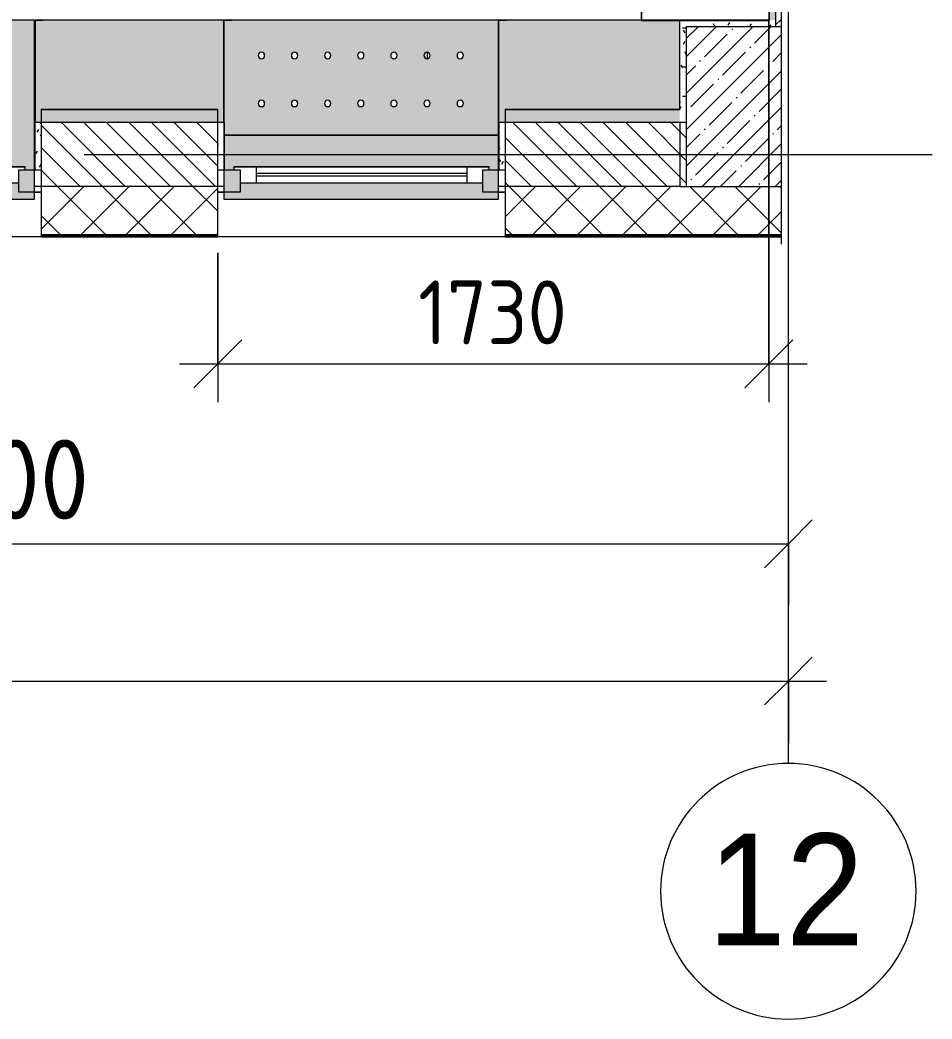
# Model space of a CAD drawing. Header units: millimetres. Extents: x 957 to 217451, y -8553 to 29000.
# Drawn here: x 65397 to 68253, y -2706 to 421 of the extents above; entities that cross this region are included whole.
import ezdxf

# ---------------------------------------------------------------- set-up
doc = ezdxf.new("R2010")
doc.units = ezdxf.units.MM
doc.linetypes.add('Осевая', pattern=[3175, 635, -476.25, 1587.5, -476.25])
for name, color, linetype, lineweight in [('A-ANNO-DIMS', 7, 'Continuous', 9), ('A-ANNO-DIMS-100', 7, 'Continuous', 9), ('A-DETL-GENF', 7, 'Continuous', 9), ('A-GLAZ', 7, 'Continuous', 9), ('A-GLAZ-1', 7, 'Continuous', 13), ('A-WALL', 7, 'Continuous', 9), ('I-WALL', 7, 'Continuous', 9), ('S-COLS', 7, 'Continuous', 9), ('Знаки', 7, 'Continuous', 9), ('Оси', 7, 'Continuous', 9), ('Оси-1', 7, 'Continuous', 20), ('Оси-2', 7, 'Осевая', 9)]:
    doc.layers.add(name, color=color, linetype=linetype, lineweight=lineweight)
for name, color, linetype, lineweight, true_color in [('A-WALL-1', 9, 'Continuous', 9, 0x808080), ('A-WALL-FNSH-1', 9, 'Continuous', 9, 0x808080), ('I-FURN-1', 9, 'Continuous', 9, 0x808080), ('M-EQPM-1', 7, 'Continuous', 9, 0xb2b2b2)]:
    doc.layers.add(name, color=color, linetype=linetype, lineweight=lineweight, true_color=true_color)
doc.styles.add('Arial', font='arial.ttf', dxfattribs={"width": 0.9, "height": 350})
doc.styles.add('ISOCPEUR_2', font='isocpeur.ttf', dxfattribs={"width": 0.9, "height": 250})
doc.styles.add('ISOCPEUR_3', font='isocpeur.ttf', dxfattribs={"width": 0.9, "height": 200})
doc.dimstyles.new('ISO-2_0_0_9К_Средний_округл2', dxfattribs={"dimscale": 304.8, "dimtxt": 199.196235, "dimasz": 0.492126, "dimexe": 0.393701, "dimexo": 0, "dimgap": 0, "dimtad": 1, "dimdec": 0, "dimrnd": 10, "dimzin": 0, "dimdsep": 46, "dimtxsty": 'ISOCPEUR_3', "dimblk1": 'OBLIQUE', "dimblk2": 'OBLIQUE', "dimsah": 1, "dimcen": 0.09, "dimdle": 0.393701, "dimazin": 0, "dimtfac": 1, "dimtdec": 4, "dimtix": 1, "dimtmove": 0, "dimatfit": 3, "dimfxl": 1, "dimtvp": 1, "dimtolj": 1, "dimtzin": 0, "dimarcsym": 2})
doc.dimstyles.new('ISO-2_5_0_9К_БОЛЬШОЙ', dxfattribs={"dimscale": 304.8, "dimtxt": 248.995294, "dimasz": 0.492126, "dimexe": 0.393701, "dimexo": 0.984252, "dimgap": 0, "dimtad": 1, "dimdec": 0, "dimrnd": 10, "dimzin": 0, "dimdsep": 46, "dimtxsty": 'ISOCPEUR_2', "dimblk1": 'OBLIQUE', "dimblk2": 'OBLIQUE', "dimsah": 1, "dimcen": 0.09, "dimdle": 0.393701, "dimazin": 0, "dimtfac": 1, "dimtdec": 4, "dimtix": 1, "dimtmove": 0, "dimatfit": 3, "dimfxl": 1, "dimtvp": 1, "dimtolj": 1, "dimtzin": 0, "dimarcsym": 2})
pattern_1 = [(0, (29493.174, 0), (121.92, 30.48), [10.058, -81.382, 10.058, -81.382, -487.68]), (0, (29493.174, 0), (121.92, 30.48), [-182.88, 10.058, -172.822, 10.058, -81.382, -213.36]), (0, (29493.174, 0), (121.92, 30.48), [-457.2, 10.058, -50.902, 10.058, -142.342]), (120, (29538.894, 15.24), (-87.356454, 90.345817), [10.058, -81.382, 10.058, -81.382, -487.68]), (120, (29538.894, 15.24), (-87.356454, 90.345817), [-182.88, 10.058, -172.822, 10.058, -81.382, -213.36]), (120, (29538.894, 15.24), (-87.356454, 90.345817), [-457.2, 10.058, -50.902, 10.058, -142.342]), (240, (29554.134, 76.2), (-34.563546, -120.825817), [10.058, -81.382, 10.058, -81.382, -487.68]), (240, (29554.134, 76.2), (-34.563546, -120.825817), [-182.88, 10.058, -172.822, 10.058, -81.382, -213.36]), (240, (29554.134, 76.2), (-34.563546, -120.825817), [-457.2, 10.058, -50.902, 10.058, -142.342])]

# ---------------------------------------------------------------- blocks, each defined once
blk = doc.blocks.new('120_Окно_СКБ_2Ст - 120_Окно_СКБ_2Ст 2100х2400 _мал створка справа_-22446225-План расстановки мебели и оборудования 3 этажа в осях 1-12')
at = {"layer": 'A-GLAZ'}
for p, q in [((-1029, -57), (-1050, -57)), ((1050, -57), (1031, -57)), ((-930, -107), (100, -107)), ((100, -117), (-930, -117)), ((270, -107), (930, -107)), ((930, -117), (270, -117))]:
    blk.add_line(p, q, dxfattribs=at)
at = {"layer": 'A-GLAZ-1'}
for p, q in [((-1050, -127), (-1050, -57)), ((-1050, -57), (-980, -57)), ((-980, -57), (-980, -127)), ((150, -127), (150, -57)), ((150, -57), (220, -57)), ((220, -57), (220, -127)), ((980, -127), (980, -57)), ((980, -57), (1050, -57)), ((1050, -57), (1050, -127)), ((150, -87), (-980, -87)), ((-980, -87), (-980, -127)), ((-930, -137), (-930, -87)), ((100, -137), (100, -87)), ((150, -127), (150, -87)), ((980, -87), (220, -87)), ((220, -87), (220, -127)), ((270, -137), (270, -87)), ((930, -137), (930, -87)), ((980, -127), (980, -87)), ((-980, -127), (-1050, -127)), ((-980, -127), (-1000, -127)), ((-1000, -127), (-1000, -137)), ((-1000, -137), (170, -137)), ((170, -137), (-1000, -137)), ((220, -127), (150, -127)), ((170, -127), (150, -127)), ((170, -137), (170, -127)), ((220, -127), (200, -127)), ((200, -127), (200, -137)), ((200, -137), (1000, -137)), ((1000, -137), (200, -137)), ((1050, -127), (980, -127)), ((1000, -127), (980, -127)), ((1000, -137), (1000, -127))]:
    blk.add_line(p, q, dxfattribs=at)
blk = doc.blocks.new('120_Окно_СКБ_1Ст - 120_Окно_СКБ_1Ст 900х2500_h_-V9-План расстановки мебели и оборудования 3 этажа в осях 1-12')
at = {"layer": 'A-GLAZ'}
for p, q in [((-429, -57), (-450, -57)), ((450, -57), (431, -57)), ((-330, -107), (330, -107)), ((330, -117), (-330, -117))]:
    blk.add_line(p, q, dxfattribs=at)
at = {"layer": 'A-GLAZ-1'}
for p, q in [((-450, -127), (-450, -57)), ((-450, -57), (-380, -57)), ((-380, -57), (-380, -127)), ((380, -127), (380, -57)), ((380, -57), (450, -57)), ((450, -57), (450, -127)), ((380, -87), (-380, -87)), ((-380, -87), (-380, -127)), ((-330, -137), (-330, -87)), ((330, -137), (330, -87)), ((380, -127), (380, -87)), ((-380, -127), (-450, -127)), ((-380, -127), (-400, -127)), ((-400, -127), (-400, -137)), ((-400, -137), (400, -137)), ((400, -137), (-400, -137)), ((450, -127), (380, -127)), ((400, -127), (380, -127)), ((400, -137), (400, -127))]:
    blk.add_line(p, q, dxfattribs=at)
blk = doc.blocks.new('BSC_Колонна _Прямоугольная - 500х500-V16-План расстановки мебели и оборудования 3 этажа в осях 1-12')
at = {"layer": 'S-COLS'}
h = blk.add_hatch(dxfattribs=at)
h.set_pattern_fill('FP_20', color=256, style=0, pattern_type=2)
h.set_pattern_definition([(45, (-38240, -150), (-57.02463, 57.02463), []), (45, (-38182.975, -150), (-57.02463, 57.02463), [100.806, -20.161, 3.353, -16.808])])
h.paths.add_polyline_path([(47.7, -250), (47.7, 250), (-250, 250), (-250, -250), (30, -250)])
for p, q in [((47.7, 250), (-250, 250)), ((-250, 250), (-250, -250)), ((-250, -250), (47.7, -250))]:
    blk.add_line(p, q, dxfattribs=at)
blk = doc.blocks.new('radiator_prado_classic_z_tip_30_po exemplyaru - Classic Z Тип 30-500-V114-План расстановки мебели и оборудования 3 этажа в осях 1-12')
at = {"layer": 'M-EQPM-1'}
blk.add_line((32.5, 108.3), (32.5, 128), dxfattribs=at)
blk.add_line((32.5, 108.3), (32.5, 128), dxfattribs=at)
for points in [[(23.6, 115.4), (23.1, 115.9), (22.6, 116.4), (22.1, 116.9)], [(22.1, 116.9), (22.6, 116.4), (23.1, 115.9), (23.6, 115.4)], [(22.1, 116.9), (22.6, 116.4), (23.1, 115.9), (23.6, 115.4)], [(25, 114), (24.5, 114.5), (23.6, 115.4), (22.6, 116.4), (22.1, 116.9)], [(25, 114), (24.5, 114.5), (24, 115), (23.6, 115.4)], [(23.6, 115.4), (24, 115), (24.5, 114.5), (25, 114)], [(23.6, 115.4), (24, 115), (24.5, 114.5), (25, 114)], [(23.6, 112.6), (24, 113), (24.5, 113.5), (25, 114)], [(25, 114), (24.5, 113.5), (24, 113), (23.6, 112.6)], [(25, 114), (24.5, 113.5), (24, 113), (23.6, 112.6)], [(23.6, 112.6), (24, 113), (24.5, 113.5), (25, 114)]]:
    blk.add_open_spline(points, degree=3, dxfattribs=at)
blk = doc.blocks.new('шкаф 1_112 - шкаф 1_112-V131-План расстановки мебели и оборудования 3 этажа в осях 1-12')
at = {"layer": 'I-FURN-1'}
for p, q in [((-400, 6070), (-400, 0.4)), ((0, 1), (0, 6070)), ((-400, 695), (-400, 0)), ((-400, 0.4), (-400, 695)), ((0, 0), (0, 695)), ((0, 695), (0, 1)), ((-400, 0), (0, 0)), ((-258, 0), (0, 0)), ((0, 0), (-258, 0))]:
    blk.add_line(p, q, dxfattribs=at)
blk = doc.blocks.new('Зашивка радиатора_ с перфорацией М1 - Зашивка радиатора_ с перфорацией М1-V147-План расстановки мебели и оборудования 3 этажа в осях 1-12')
at = {"layer": 'Знаки'}
h = blk.add_hatch(color=256, dxfattribs=at)
h.paths.add_polyline_path([(233.1, 380), (-430, 380), (-429.8, 180), (429, 180), (430, 380)])
h.paths.add_polyline_path([(-381, 328.5), (379, 328.5), (379, 288.5), (399, 288.5), (399, 278.5), (-401, 278.5), (-401, 288.5), (-381, 288.5)])
h = blk.add_hatch(color=256, dxfattribs=at)
h.paths.add_polyline_path([(64.8, 180), (-429.8, 179.5), (-429.8, -179.9), (430.2, -179.9), (430.2, 140.5), (429, 140.5), (429, 180), (233.1, 180)])
h.paths.add_polyline_path([(-206.5, 90.4), (-201.5, 89), (-197.8, 85.4), (-196.5, 80.4), (-197.8, 75.4), (-201.5, 71.7), (-206.5, 70.4), (-211.5, 71.7), (-215.2, 75.4), (-216.5, 80.4), (-215.2, 85.4), (-211.5, 89), (-209.1, 90)])
h.paths.add_polyline_path([(-310.3, 90.4), (-305.3, 89), (-301.6, 85.4), (-300.3, 80.4), (-301.6, 75.4), (-305.3, 71.7), (-310.3, 70.4), (-315.3, 71.7), (-318.9, 75.4), (-320.3, 80.4), (-318.9, 85.4), (-315.3, 89), (-312.8, 90)])
h.paths.add_polyline_path([(312.2, 90.4), (317.2, 89), (320.9, 85.4), (322.2, 80.4), (320.9, 75.4), (317, 71.6), (312.2, 70.4), (307.2, 71.7), (303.6, 75.4), (302.2, 80.4), (303.6, 85.4), (307.2, 89), (309.7, 90)])
h.paths.add_polyline_path([(208.5, 90.4), (213.5, 89), (217.2, 85.4), (218.5, 80.4), (217.2, 75.4), (213.5, 71.7), (208.5, 70.4), (203.5, 71.7), (199.8, 75.4), (198.5, 80.4), (199.8, 85.4), (203.5, 89), (205.9, 90)])
h.paths.add_polyline_path([(1, 90.4), (6, 89), (9.7, 85.4), (11, 80.4), (9.7, 75.4), (6, 71.7), (1, 70.4), (-4, 71.7), (-7.7, 75.4), (-9, 80.4), (-7.7, 85.4), (-4, 89), (-1.6, 90)])
h.paths.add_polyline_path([(104.7, 90.4), (109.7, 89), (113.4, 85.4), (114.7, 80.4), (113.4, 75.4), (109.7, 71.7), (104.7, 70.4), (99.7, 71.7), (96.1, 75.4), (94.7, 80.4), (96.1, 85.4), (99.7, 89), (102.2, 90)])
h.paths.add_polyline_path([(-102.8, 90.4), (-97.7, 89), (-94.1, 85.4), (-92.8, 80.4), (-94.1, 75.4), (-97.8, 71.7), (-103.4, 70.4), (-107.8, 71.7), (-111.4, 75.4), (-112.8, 80.4), (-111.4, 85.4), (-107.8, 89), (-103.4, 90.3)])
h.paths.add_polyline_path([(-310.3, -59.6), (-305.3, -61), (-301.6, -64.6), (-300.3, -69.6), (-301.6, -74.6), (-305.3, -78.3), (-310.3, -79.6), (-315.3, -78.3), (-318.9, -74.6), (-320.3, -69.6), (-318.9, -64.6), (-315.3, -61), (-312.8, -60)])
h.paths.add_polyline_path([(1, -59.6), (6, -61), (9.7, -64.6), (11, -69.6), (9.7, -74.6), (6, -78.3), (1, -79.6), (-4, -78.3), (-7.7, -74.6), (-9, -69.6), (-7.7, -64.6), (-4, -61), (-1.6, -60)])
h.paths.add_polyline_path([(104.7, -59.6), (109.7, -61), (113.4, -64.6), (114.7, -69.6), (113.4, -74.6), (109.7, -78.3), (104.7, -79.6), (99.7, -78.3), (96.1, -74.6), (94.7, -69.6), (96.1, -64.6), (99.7, -61), (102.2, -60)])
h.paths.add_polyline_path([(208.5, -59.6), (213.5, -61), (217.2, -64.6), (218.5, -69.6), (217.2, -74.6), (213.5, -78.3), (208.5, -79.6), (203.5, -78.3), (199.8, -74.6), (198.5, -69.6), (199.8, -64.6), (203.5, -61), (205.9, -60)])
h.paths.add_polyline_path([(-206.5, -59.6), (-200.9, -61.4), (-197.8, -64.6), (-196.5, -69.6), (-197.8, -74.6), (-201.8, -78.4), (-206.5, -79.6), (-211.8, -78.1), (-215.2, -74.6), (-216.5, -69.6), (-215.2, -64.6), (-211.5, -61), (-206.7, -59.7)])
h.paths.add_polyline_path([(312.2, -59.6), (317.2, -61), (320.9, -64.6), (322.2, -69.6), (320.9, -74.6), (317.2, -78.3), (312.2, -79.6), (307.2, -78.3), (303.3, -74), (302.2, -69.6), (303.6, -64.6), (307.2, -61), (309.7, -60)])
h.paths.add_polyline_path([(-102.8, -59.6), (-97.8, -61), (-94.1, -64.6), (-92.8, -69.6), (-94.1, -74.6), (-97.8, -78.3), (-103.4, -79.6), (-108.1, -78.1), (-111.4, -74.6), (-112.8, -69.6), (-111.4, -64.6), (-107.8, -61), (-103.4, -59.7)])
for p, q in [((430, 380), (-430, 380)), ((-430, 380), (-430, 180)), ((430, 288.5), (430, 380)), ((-430, 180), (429, 180)), ((429, 180), (-430, 180)), ((-430, 180), (-430, -179.9)), ((430.2, -179.9), (430.2, 140.5)), ((-430, -179.9), (430.2, -179.9))]:
    blk.add_line(p, q, dxfattribs=at)
for centre, start, end in [((-310.3, 80.4), 180, 0), ((-310.3, 80.4), 0, 180), ((-206.5, 80.4), 0, 180), ((-206.5, 80.4), 180, 360), ((-102.8, 80.4), 0, 180), ((-102.8, 80.4), 180, 0), ((1, 80.4), 0, 180), ((1, 80.4), 180, 0), ((104.7, 80.4), 0, 180), ((104.7, 80.4), 180, 360), ((208.5, 80.4), 0, 180), ((208.5, 80.4), 180, 0), ((312.2, 80.4), 0, 180), ((312.2, 80.4), 180, 0), ((-310.3, -69.6), 0, 180), ((-206.5, -69.6), 0, 180), ((-102.8, -69.6), 0, 180), ((1, -69.6), 0, 180), ((104.7, -69.6), 0, 180), ((208.5, -69.6), 0, 180), ((312.2, -69.6), 0, 180), ((-310.3, -69.6), 180, 0), ((-206.5, -69.6), 180, 0), ((-102.8, -69.6), 180, 0), ((1, -69.6), 180, 0), ((104.7, -69.6), 180, 0), ((208.5, -69.6), 180, 0), ((312.2, -69.6), 180, 0)]:
    blk.add_arc(centre, 10, start, end, dxfattribs=at)
blk = doc.blocks.new('Зашивка радиатора_ с перфорацией М5 - Зашивка радиатора_ с перфорацией М5-V149-План расстановки мебели и оборудования 3 этажа в осях 1-12')
at = {"layer": 'Знаки'}
h = blk.add_hatch(color=256, dxfattribs=at)
h.paths.add_polyline_path([(1750, 380), (-310, 380), (-310, -179.9), (1750, -179.9), (1750, 350.8)])
h.paths.add_polyline_path([(-238.8, 328.5), (869, 328.5), (869, 288.5), (889, 288.5), (889, 278.5), (-281, 278.5), (-280, 288.5), (-261, 288.5), (-261, 328.5), (-256.3, 328.5)])
h.paths.add_polyline_path([(1087.6, 328.5), (1699, 328.5), (1699, 288.5), (1719, 287.7), (1718.5, 278.5), (919, 278.5), (919.3, 288.5), (939, 288.5), (939, 328.5)])
h.paths.add_polyline_path([(508.7, 90.4), (513.7, 89), (517.4, 85.4), (518.7, 80.4), (517.4, 75.4), (513.7, 71.7), (508.7, 70.4), (503.7, 71.7), (500.1, 75.4), (498.7, 80.4), (500.1, 85.4), (503.7, 89), (506.2, 90)])
h.paths.add_polyline_path([(716.2, 90.4), (721.4, 88.9), (724.9, 85.4), (726.2, 80.4), (724.9, 75.4), (721.2, 71.7), (716.2, 70.4), (711.2, 71.7), (707.6, 75.4), (706.3, 80.4), (707.6, 85.4), (711.2, 89), (713.7, 90)])
h.paths.add_polyline_path([(1235, 90.4), (1240, 89), (1243.7, 85.4), (1245, 80.4), (1243.7, 75.4), (1240, 71.7), (1235, 70.4), (1230, 71.7), (1226.3, 75.4), (1225, 80.4), (1226.3, 85.4), (1230, 89), (1232.4, 90)])
h.paths.add_polyline_path([(820, 90.4), (825, 89), (828.7, 85.4), (830, 80.4), (828.7, 75.4), (825, 71.7), (820, 70.4), (815, 71.7), (811.3, 75.4), (810, 80.4), (811.3, 85.4), (815, 89), (817.4, 90)])
h.paths.add_polyline_path([(612.5, 90.4), (618, 88.6), (621.2, 85.4), (622.5, 80.4), (621.2, 75.4), (617.5, 71.7), (612.5, 70.4), (607.5, 71.7), (603.8, 75.4), (602.5, 80.4), (603.8, 85.4), (607.5, 89), (609.9, 90)])
h.paths.add_polyline_path([(1131.2, 90.4), (1136.2, 89), (1139.9, 85.4), (1141.2, 80.4), (1139.9, 75.4), (1136.2, 71.7), (1131.2, 70.4), (1126.2, 71.7), (1122.6, 75.4), (1121.2, 80.4), (1122.6, 85.4), (1126.2, 89), (1128.7, 90)])
h.paths.add_polyline_path([(1027.5, 90.4), (1032.5, 89), (1036.2, 85.4), (1037.5, 80.4), (1036.2, 75.4), (1032.5, 71.7), (1027.5, 70.4), (1022.5, 71.7), (1018.8, 75.4), (1017.5, 80.4), (1018.8, 85.4), (1022.5, 89), (1024.9, 90)])
h.paths.add_polyline_path([(1338.7, 90.4), (1343.7, 89), (1347.4, 85.4), (1348.7, 80.4), (1347.4, 75.4), (1343.7, 71.7), (1338.7, 70.4), (1333.7, 71.7), (1330.1, 75.4), (1328.7, 80.4), (1330.1, 85.4), (1333.7, 89), (1336.2, 90)])
h.paths.add_polyline_path([(923.7, 90.4), (928.7, 89), (932.4, 85.4), (933.7, 80.4), (932.4, 75.4), (928.7, 71.7), (923.7, 70.4), (918.7, 71.7), (915.1, 75.4), (913.7, 80.4), (915.1, 85.4), (919.3, 89.3), (921.2, 90)])
h.paths.add_polyline_path([(1442.5, 90.4), (1447.5, 89), (1451.2, 85.4), (1452.5, 80.4), (1451.2, 75.4), (1447.5, 71.7), (1442.5, 70.4), (1437.5, 71.7), (1433.8, 75.4), (1432.5, 80.4), (1433.8, 85.4), (1437.5, 89), (1439.9, 90)])
h.paths.add_polyline_path([(1546.2, 90.4), (1551.2, 89), (1554.9, 85.4), (1556.2, 80.4), (1554.9, 75.4), (1551.2, 71.7), (1546.2, 70.4), (1541.2, 71.7), (1537.6, 75.4), (1536.2, 80.4), (1537.6, 85.4), (1541.2, 89), (1543.7, 90)])
h.paths.add_polyline_path([(1650, 90.4), (1655, 89), (1658.7, 85.4), (1660, 80.4), (1658.7, 75.4), (1655, 71.7), (1650, 70.4), (1645, 71.7), (1641.3, 75.4), (1640, 80.4), (1641.3, 85.4), (1645, 89), (1647.4, 90)])
h.paths.add_polyline_path([(-10, 90.4), (-5, 89), (-1.3, 85.4), (0, 80.4), (-1.3, 75.4), (-5, 71.7), (-10, 70.4), (-15, 71.7), (-18.7, 75.4), (-20, 80.4), (-18.7, 85.4), (-15, 89), (-12.6, 90)])
h.paths.add_polyline_path([(405, 90.4), (410, 89), (413.7, 85.4), (415, 80.4), (413.7, 75.4), (410, 71.7), (405, 70.4), (400, 71.7), (396.3, 75.4), (395, 80.4), (396.3, 85.4), (400, 89), (402.4, 90)])
h.paths.add_polyline_path([(-113.8, 90.4), (-108.8, 89), (-105.1, 85.4), (-103.7, 80.4), (-105.1, 75.4), (-108.8, 71.7), (-113.8, 70.4), (-118.8, 71.7), (-122.4, 75.4), (-123.7, 80.4), (-122.4, 85.4), (-118.8, 89), (-116.3, 90)])
h.paths.add_polyline_path([(-217.5, 90.4), (-212.5, 89), (-208.8, 85.4), (-207.5, 80.4), (-208.8, 75.4), (-212.5, 71.7), (-217.5, 70.4), (-222.5, 71.7), (-226.2, 75.4), (-227.5, 80.4), (-226.2, 85.4), (-222.5, 89), (-220.1, 90)])
h.paths.add_polyline_path([(301.2, 90.4), (306.2, 89), (309.9, 85.4), (311.2, 80.4), (309.9, 75.4), (306.2, 71.7), (301.2, 70.4), (296.2, 71.7), (292.6, 75.4), (291.2, 80.4), (292.6, 85.4), (296.2, 89), (298.7, 90)])
h.paths.add_polyline_path([(93.7, 90.4), (98.7, 89), (102.4, 85.4), (103.8, 80.4), (102.4, 75.4), (98.7, 71.7), (93.7, 70.4), (88.7, 71.7), (85.1, 75.4), (83.7, 80.4), (85.1, 85.4), (88.7, 89), (91.2, 90)])
h.paths.add_polyline_path([(197.5, 90.4), (202.5, 89), (206.2, 85.4), (207.5, 80.4), (206.2, 75.4), (202.5, 71.7), (197.5, 70.4), (192.5, 71.7), (188.8, 75.4), (187.5, 80.4), (188.8, 85.4), (192.5, 89), (194.9, 90)])
h.paths.add_polyline_path([(716.2, -59.6), (721.2, -61), (724.9, -64.6), (726.2, -69.6), (724.9, -74.6), (721.2, -78.3), (716.2, -79.6), (711.2, -78.3), (707.6, -74.6), (706.3, -69.6), (707.6, -64.6), (711.2, -61), (713.7, -60)])
h.paths.add_polyline_path([(-10, -59.6), (-5, -61), (-1.3, -64.6), (0, -69.6), (-1.3, -74.6), (-5, -78.3), (-10, -79.6), (-15, -78.3), (-18.7, -74.6), (-20, -69.6), (-18.7, -64.6), (-15, -61), (-12.6, -60)])
h.paths.add_polyline_path([(508.7, -59.6), (513.7, -61), (517.4, -64.6), (518.7, -69.6), (517.4, -74.6), (513.7, -78.3), (508.7, -79.6), (503.7, -78.3), (500.1, -74.6), (498.7, -69.6), (500.1, -64.6), (503.7, -61), (506.2, -60)])
h.paths.add_polyline_path([(1546.2, -59.6), (1551.2, -61), (1554.9, -64.6), (1556.2, -69.6), (1554.9, -74.6), (1551.2, -78.3), (1546.2, -79.6), (1540.6, -77.8), (1537.6, -74.6), (1536.2, -69.6), (1537.6, -64.6), (1541.2, -61), (1543.7, -60)])
h.paths.add_polyline_path([(820, -59.6), (825, -61), (828.7, -64.6), (830, -69.6), (828.7, -74.6), (825, -78.3), (820, -79.6), (815, -78.3), (811.3, -74.6), (810, -69.6), (811.3, -64.6), (815, -61), (817.4, -60)])
h.paths.add_polyline_path([(1027.5, -59.6), (1032.5, -61), (1036.2, -64.6), (1037.5, -69.6), (1036.2, -74.6), (1032.5, -78.3), (1027.5, -79.6), (1022.5, -78.3), (1018.8, -74.6), (1017.5, -69.6), (1018.8, -64.6), (1022.5, -61), (1024.9, -60)])
h.paths.add_polyline_path([(1235, -59.6), (1240, -61), (1243.7, -64.6), (1245, -69.6), (1243.7, -74.6), (1240, -78.3), (1235, -79.6), (1230, -78.3), (1226.3, -74.6), (1225, -69.6), (1226.3, -64.6), (1230, -61), (1232.4, -60)])
h.paths.add_polyline_path([(612.5, -59.6), (617.5, -61), (621.2, -64.6), (622.5, -69.6), (621.2, -74.6), (617.5, -78.3), (612.5, -79.6), (607.5, -78.3), (603.8, -74.6), (602.5, -69.6), (603.8, -64.6), (607.5, -61), (609.9, -60)])
h.paths.add_polyline_path([(-113.8, -59.6), (-108.8, -61), (-105.1, -64.6), (-103.7, -69.6), (-105.1, -74.6), (-108.8, -78.3), (-113.8, -79.6), (-118.8, -78.3), (-122.4, -74.6), (-123.7, -69.6), (-122.4, -64.6), (-118.8, -61), (-116.3, -60)])
h.paths.add_polyline_path([(301.2, -59.6), (306.2, -61), (309.9, -64.6), (311.2, -69.6), (309.9, -74.6), (306.2, -78.3), (301.2, -79.6), (296.2, -78.3), (292.6, -74.6), (291.2, -69.6), (292.6, -64.6), (296.2, -61), (298.7, -60)])
h.paths.add_polyline_path([(-217.5, -59.6), (-212.5, -61), (-208.8, -64.6), (-207.5, -69.6), (-208.8, -74.6), (-212.5, -78.3), (-217.5, -79.6), (-222.5, -78.3), (-226.2, -74.6), (-227.5, -69.6), (-226.2, -64.6), (-222.5, -61), (-220.1, -60)])
h.paths.add_polyline_path([(405, -59.6), (410, -61), (413.7, -64.6), (415, -69.6), (413.7, -74.6), (410, -78.3), (405, -79.6), (400, -78.3), (396.3, -74.6), (395, -69.6), (396.3, -64.6), (400, -61), (402.4, -60)])
h.paths.add_polyline_path([(197.5, -59.6), (202.5, -61), (206.2, -64.6), (207.5, -69.6), (206.2, -74.6), (202.5, -78.3), (197.5, -79.6), (192.5, -78.3), (188.8, -74.6), (187.5, -69.6), (188.8, -64.6), (192.5, -61), (194.9, -60)])
h.paths.add_polyline_path([(93.7, -59.6), (98.7, -61), (102.4, -64.6), (103.8, -69.6), (102.4, -74.6), (98.7, -78.3), (93.7, -79.6), (88.7, -78.3), (85.1, -74.6), (83.7, -69.6), (85.1, -64.6), (88.7, -61), (91.2, -60)])
h.paths.add_polyline_path([(1442.5, -59.6), (1447.5, -61), (1451.2, -64.6), (1452.5, -69.6), (1451.2, -74.6), (1447.5, -78.3), (1442.1, -79.6), (1437.2, -78.1), (1433.8, -74.6), (1432.5, -69.6), (1433.8, -64.6), (1437.5, -61), (1439.9, -60)])
h.paths.add_polyline_path([(1131.2, -59.6), (1136.2, -61), (1139.9, -64.6), (1141.2, -69.6), (1139.9, -74.6), (1136.2, -78.3), (1131.2, -79.6), (1126.2, -78.3), (1122.6, -74.6), (1121.2, -69.6), (1122.6, -64.6), (1126.2, -61), (1128.7, -60)])
h.paths.add_polyline_path([(1338.7, -59.6), (1343.7, -61), (1347.4, -64.6), (1348.7, -69.6), (1347.4, -74.6), (1343.7, -78.3), (1338.7, -79.6), (1333.7, -78.3), (1330.1, -74.6), (1328.7, -69.6), (1330.1, -64.6), (1333.7, -61), (1336.2, -60)])
h.paths.add_polyline_path([(1650, -59.6), (1655, -61), (1658.7, -64.6), (1660, -69.6), (1658.7, -74.6), (1655, -78.3), (1650, -79.6), (1644.7, -78.1), (1641.3, -74.6), (1640, -69.6), (1641.3, -64.6), (1645, -61), (1647.4, -60)])
h.paths.add_polyline_path([(923.7, -59.6), (928.7, -61), (932.4, -64.6), (933.7, -69.6), (932.4, -74.6), (928.7, -78.3), (923.7, -79.6), (918.7, -78.3), (915.1, -74.6), (913.7, -69.6), (915.1, -64.6), (919.3, -60.7), (921.2, -60)])
for p, q in [((1750, 380), (-310, 380)), ((-310, 380), (-310, -179.9)), ((1750, 288.5), (1750, 380)), ((1750, -179.9), (1750, 140.5)), ((-310, -179.9), (1750, -179.9))]:
    blk.add_line(p, q, dxfattribs=at)
for centre, start, end in [((-217.5, 80.4), 0, 180), ((-217.5, 80.4), 180, 0), ((-113.8, 80.4), 0, 180), ((-113.8, 80.4), 180, 0), ((-10, 80.4), 0, 180), ((-10, 80.4), 180, 360), ((93.7, 80.4), 0, 180), ((93.7, 80.4), 180, 0), ((197.5, 80.4), 0, 180), ((197.5, 80.4), 180, 0), ((301.2, 80.4), 0, 180), ((301.2, 80.4), 180, 0), ((405, 80.4), 0, 180), ((405, 80.4), 180, 0), ((508.7, 80.4), 0, 180), ((508.7, 80.4), 180, 0), ((612.5, 80.4), 0, 180), ((612.5, 80.4), 180, 0), ((716.2, 80.4), 0, 180), ((716.2, 80.4), 180, 0), ((820, 80.4), 0, 180), ((820, 80.4), 180, 0), ((923.7, 80.4), 0, 180), ((923.7, 80.4), 180, 360), ((1027.5, 80.4), 0, 180), ((1027.5, 80.4), 180, 0), ((1131.2, 80.4), 0, 180), ((1131.2, 80.4), 180, 360), ((1235, 80.4), 0, 180), ((1235, 80.4), 180, 0), ((1338.7, 80.4), 0, 180), ((1338.7, 80.4), 180, 0), ((1442.5, 80.4), 0, 180), ((1442.5, 80.4), 180, 360), ((1546.2, 80.4), 0, 180), ((1546.2, 80.4), 180, 0), ((1650, 80.4), 0, 180), ((1650, 80.4), 180, 360), ((-217.5, -69.6), 0, 180), ((-113.8, -69.6), 0, 180), ((-10, -69.6), 0, 180), ((93.7, -69.6), 0, 180), ((197.5, -69.6), 0, 180), ((301.2, -69.6), 0, 180), ((405, -69.6), 0, 180), ((508.7, -69.6), 0, 180), ((612.5, -69.6), 0, 180), ((716.2, -69.6), 0, 180), ((820, -69.6), 0, 180), ((923.7, -69.6), 0, 180), ((1027.5, -69.6), 0, 180), ((1131.2, -69.6), 0, 180), ((1235, -69.6), 0, 180), ((1338.7, -69.6), 0, 180), ((1442.5, -69.6), 0, 180), ((1546.2, -69.6), 0, 180), ((1650, -69.6), 0, 180), ((-217.5, -69.6), 180, 0), ((-113.8, -69.6), 180, 0), ((-10, -69.6), 180, 0), ((93.7, -69.6), 180, 0), ((197.5, -69.6), 180, 0), ((301.2, -69.6), 180, 0), ((405, -69.6), 180, 0), ((508.7, -69.6), 180, 0), ((612.5, -69.6), 180, 0), ((716.2, -69.6), 180, 0), ((820, -69.6), 180, 0), ((923.7, -69.6), 180, 0), ((1027.5, -69.6), 180, 0), ((1131.2, -69.6), 180, 0), ((1235, -69.6), 180, 0), ((1338.7, -69.6), 180, 0), ((1442.5, -69.6), 180, 0), ((1546.2, -69.6), 180, 0), ((1650, -69.6), 180, 0)]:
    blk.add_arc(centre, 10, start, end, dxfattribs=at)
blk = doc.blocks.new('Зашивка без перфорации М3 - М3_10-30988418-План расстановки мебели и оборудования 3 этажа в осях 1-12')
at = {"layer": 'Знаки'}
blk.add_hatch(color=256, dxfattribs=at).paths.add_polyline_path([(-411.2, 140.5), (-430, 140.5), (-430, -179.9), (160.2, -179.9), (160.2, 140.5), (141.8, 140.5), (141.8, 100.5), (-411.2, 100.5)])
for p, q in [((-430, 140.5), (-430, -179.9)), ((160.2, -179.9), (160.2, 140.5)), ((-430, -179.9), (160.2, -179.9))]:
    blk.add_line(p, q, dxfattribs=at)
blk = doc.blocks.new('Зашивка без перфорации М3 - М3_10-V151-План расстановки мебели и оборудования 3 этажа в осях 1-12')
at = {"layer": 'Знаки'}
blk.add_hatch(color=256, dxfattribs=at).paths.add_polyline_path([(159, 180), (159, 140.5), (139, 140.5), (139, 100.5), (-408, 99.5), (-408, -179.5), (160.2, -179.9), (160.2, 180)])
for p, q in [((160.2, 180), (159, 180)), ((160.2, -179.9), (160.2, 180)), ((-430, -179.9), (-288, -179.9)), ((-288, -179.9), (160.2, -179.9))]:
    blk.add_line(p, q, dxfattribs=at)
blk = doc.blocks.new('Зашивка_ опоясывающая панель - Зашивка_ опоясывающая панель-V153-План расстановки мебели и оборудования 3 этажа в осях 1-12')
at = {"layer": 'Знаки'}
blk.add_hatch(color=256, dxfattribs=at).paths.add_polyline_path([(-429.2, -100.5), (-429, 179.9), (-430, 179.9), (-430, -100.5)])
for p, q in [((-430, -140.5), (-430, 180)), ((-430, 180), (-406, 180))]:
    blk.add_line(p, q, dxfattribs=at)
blk = doc.blocks.new('Зашивка_ опоясывающая панель - Зашивка_ опоясывающая панель-V154-План расстановки мебели и оборудования 3 этажа в осях 1-12')
at = {"layer": 'Знаки'}
blk.add_line((-430, 180), (-406, 180), dxfattribs=at)
blk = doc.blocks.new('DET_L_Линия разрыва - М100-30654710-План расстановки мебели и оборудования 3 этажа в осях 1-12')
at = {"layer": 'A-DETL-GENF'}
blk.add_line((11739.9, 0), (0, 0), dxfattribs=at)
blk = doc.blocks.new('Ось сетки - D8-29747960-План расстановки мебели и оборудования 3 этажа в осях 1-12')
at = {"layer": 'Оси-1'}
for start, end in [(360, 180), (180, 360)]:
    blk.add_arc((0, 0), 4, start, end, dxfattribs=at)
blk = doc.blocks.new('DIMBLOCK12-План расстановки мебели и оборудования 3 этажа в осях 1-12')
at = {"layer": 'A-ANNO-DIMS-100'}
for p, q in [((62803.2, -1412.5), (62803.2, -1098.6)), ((67803.2, -1412.5), (67803.2, -1098.6)), ((62803.2, -1218.6), (67803.2, -1218.6)), ((62803.2, -1218.6), (62803.2, -1412.5)), ((67803.2, -1218.6), (67803.2, -1412.5))]:
    blk.add_line(p, q, dxfattribs=at)
at = {"layer": 'A-ANNO-DIMS-100', "lineweight": 20}
for p, q in [((62803.2, -1218.6), (62878.2, -1143.6)), ((67803.2, -1218.6), (67878.2, -1143.6)), ((62803.2, -1218.6), (62728.2, -1293.6)), ((67803.2, -1218.6), (67728.2, -1293.6))]:
    blk.add_line(p, q, dxfattribs=at)
at = {"layer": 'A-ANNO-DIMS-100', "color": 0, "insert": (64987.1, -892), "char_height": 250, "width": 758.478, "attachment_point": 1, "line_spacing_factor": 1.149209, "style": 'ISOCPEUR_2'}
blk.add_mtext('5000', dxfattribs=at)
blk = doc.blocks.new('_Oblique')
at = {"color": 0, "linetype": 'ByBlock', "lineweight": -2}
blk.add_line((-0.5, -0.5), (0.5, 0.5), dxfattribs=at)
blk = doc.blocks.new('DIMBLOCK62-План расстановки мебели и оборудования 3 этажа в осях 1-12')
at = {"layer": 'A-ANNO-DIMS-100'}
for p, q in [((67742.2, 421), (67742.2, -775.3)), ((67742.2, -655.3), (67742.2, 421)), ((66016.2, -308), (66016.2, -775.3)), ((66016.2, -655.3), (66016.2, -308)), ((65896.2, -655.3), (67862.2, -655.3))]:
    blk.add_line(p, q, dxfattribs=at)
at = {"layer": 'A-ANNO-DIMS-100', "lineweight": 20}
for p, q in [((66016.2, -655.3), (66091.2, -580.3)), ((67742.2, -655.3), (67817.2, -580.3)), ((66016.2, -655.3), (65941.2, -730.3)), ((67742.2, -655.3), (67667.2, -730.3))]:
    blk.add_line(p, q, dxfattribs=at)
at = {"layer": 'A-ANNO-DIMS-100', "color": 0, "insert": (66643.6, -394), "char_height": 200, "width": 565.411, "attachment_point": 1, "line_spacing_factor": 1.149209, "style": 'ISOCPEUR_3'}
blk.add_mtext('1730', dxfattribs=at)
blk = doc.blocks.new('DIMBLOCK65-План расстановки мебели и оборудования 3 этажа в осях 1-12')
at = {"layer": 'A-ANNO-DIMS-100'}
for p, q in [((29603.2, -1842.1), (29603.2, -1528.1)), ((67803.2, -1842.1), (67803.2, -1528.1)), ((29483.2, -1648.1), (67923.2, -1648.1)), ((29603.2, -1648.1), (29603.2, -1842.1)), ((67803.2, -1648.1), (67803.2, -1842.1))]:
    blk.add_line(p, q, dxfattribs=at)
at = {"layer": 'A-ANNO-DIMS-100', "lineweight": 20}
for p, q in [((29603.2, -1648.1), (29678.2, -1573.1)), ((67803.2, -1648.1), (67878.2, -1573.1)), ((29603.2, -1648.1), (29528.2, -1723.1)), ((67803.2, -1648.1), (67728.2, -1723.1))]:
    blk.add_line(p, q, dxfattribs=at)
at = {"layer": 'A-ANNO-DIMS-100', "color": 0, "insert": (48308.1, -1321.5), "char_height": 250, "width": 948.097, "attachment_point": 1, "line_spacing_factor": 1.149209, "style": 'ISOCPEUR_2'}
blk.add_mtext('38200', dxfattribs=at)

msp = doc.modelspace()

# ---------------------------------------------------------------- hatches: boundary and pattern name
at = {"layer": 'A-WALL'}
h = msp.add_hatch(dxfattribs=at)
h.set_pattern_fill('FP_7', color=256, style=0, pattern_type=2)
h.set_pattern_definition([(135, (29493.174, 0), (-35.35534, -35.35534), [])])
h.paths.add_polyline_path([(67483.2, -100), (67483.2, 100), (66916.2, 100), (66916.2, -100)])
h.paths.add_polyline_path([(65559, -100), (66016.2, -100), (66016.2, 100), (65463.2, 100), (65463.2, -100)])
h.paths.add_polyline_path([(63203.2, -100), (63363.2, -100), (63363.2, 100), (63103.2, 100), (63103.2, -100), (63123.2, -100)])
h.paths.add_polyline_path([(61520.5, -100), (61603.2, -100), (61603.2, 100), (60376, 100), (60376, -100)])
h.paths.add_polyline_path([(55653.2, -100), (55902.9, -100), (55902.9, 100), (55653.2, 100), (55653.2, -66.3)])
h.paths.add_polyline_path([(55053.2, -100), (55053.2, 100), (54303.2, 100), (54303.2, -100), (54789.8, -100)])
h.paths.add_polyline_path([(59302.9, -100), (59476, -100), (59476, 100), (59302.9, 100), (59302.9, -70.1)])
h.paths.add_polyline_path([(48853.2, -100), (50203.2, -100), (50203.2, 100), (48853.2, 100), (48853.2, -59)])
h.paths.add_polyline_path([(52097.5, -100), (52203.2, -100), (52203.2, 100), (52003.2, 100), (52003.2, -100)])
h.paths.add_polyline_path([(51403.2, -100), (51403.2, 100), (51103.2, 100), (51103.2, -100)])
h.paths.add_polyline_path([(46153.2, -100), (46153.2, 100), (46003.2, 100), (46003.2, -100)])
h.paths.add_polyline_path([(45103.2, -100), (45103.2, 100), (44353.2, 100), (44353.2, -100), (44693.7, -100)])
h.paths.add_polyline_path([(39852.9, -100), (40603.2, -100), (40603.2, 100), (39852.9, 100), (39852.9, -70.7)])
h.paths.add_polyline_path([(41653.2, -100), (41653.2, 100), (41503.2, 100), (41503.2, -100), (41633.2, -100)])
h.paths.add_polyline_path([(37153.2, -100), (37153.2, 100), (36323.2, 100), (36323.2, -100), (36616.8, -100)])
h = msp.add_hatch(dxfattribs=at)
h.set_pattern_fill('FP_9', color=256, style=0, pattern_type=2)
h.set_pattern_definition([(45, (29493.17, 0), (-70.71068, 70.71068), []), (135, (29493.17, 0), (-70.71068, -70.71068), [])])
h.paths.add_polyline_path([(67780.8, -250), (67780.8, -100), (66916.2, -100), (66916.2, -250), (67763.2, -250)])
h.paths.add_polyline_path([(65895.5, -250), (66016.2, -250), (66016.2, -100), (65463.2, -100), (65463.2, -250), (65559, -250)])
h.paths.add_polyline_path([(62866.7, -250), (63363.2, -250), (63363.2, -100), (62503.2, -100), (62503.2, -250), (62530.2, -250)])
h.paths.add_polyline_path([(61603.2, -250), (61603.2, -100), (60376, -100), (60376, -250), (61520.5, -250)])
h.paths.add_polyline_path([(59302.9, -250), (59476, -250), (59476, -100), (58702.9, -100), (58702.9, -250), (58828.2, -250)])
h.paths.add_polyline_path([(55799.4, -250), (55902.9, -250), (55902.9, -100), (54303.2, -100), (54303.2, -250), (55462.9, -250)])
h.paths.add_polyline_path([(51103.2, -250), (52203.2, -250), (52203.2, -100), (51103.2, -100)])
h.paths.add_polyline_path([(49405.2, -250), (50203.2, -250), (50203.2, -100), (48853.2, -100), (48853.2, -250)])
h.paths.add_polyline_path([(46153.2, -250), (46753.2, -250), (46753.2, -100), (46003.2, -100), (46003.2, -250)])
h.paths.add_polyline_path([(44693.7, -250), (45103.2, -250), (45103.2, -100), (44353.2, -100), (44353.2, -250)])
h.paths.add_polyline_path([(42001.4, -250), (42253.2, -250), (42253.2, -100), (41503.2, -100), (41503.2, -250), (41664.8, -250)])
h.paths.add_polyline_path([(39982.1, -250), (40603.2, -250), (40603.2, -100), (39852.9, -100), (39852.9, -250)])
h.paths.add_polyline_path([(36616.8, -250), (37752.9, -250), (37752.9, -100), (36323.2, -100), (36323.2, -250)])
h.paths.add_polyline_path([(29383.2, -250), (33223.2, -250), (33223.2, -100), (29233.2, -100), (29233.2, -250)])
at = {"layer": 'I-WALL'}
h = msp.add_hatch(dxfattribs=at)
h.set_pattern_fill('FP_10', color=256, style=0, pattern_type=2)
h.set_pattern_definition([(45, (29493.17, 0), (-57.02463, 57.02463), []), (45, (29550.2, 0), (-57.02463, 57.02463), [100.806, -20.161, 3.353, -16.808])])
h.paths.add_polyline_path([(67763.2, 400), (67780.8, 400), (67780.8, 7400), (67763.2, 7400), (67763.2, 400)])
h = msp.add_hatch(dxfattribs=at)
h.set_pattern_fill('FP_34', color=256, style=0, pattern_type=2)
h.set_pattern_definition(pattern_1)
h.paths.add_polyline_path([(67763.2, 420), (67763.2, 7070), (67743.2, 7070), (67743.2, 420), (67748.5, 420)])
h = msp.add_hatch(dxfattribs=at)
h.set_pattern_fill('FP_34', color=256, style=0, pattern_type=2)
h.set_pattern_definition(pattern_1)
h.paths.add_polyline_path([(67463.2, 100), (67483.2, 100), (67483.2, 420), (67463.2, 420), (67463.2, 140)])
h = msp.add_hatch(dxfattribs=at)
h.set_pattern_fill('FP_34', color=256, style=0, pattern_type=2)
h.set_pattern_definition(pattern_1)
h.paths.add_polyline_path([(67578.2, 400), (67763.2, 400), (67763.2, 420), (67483.2, 420), (67483.2, 400), (67485.2, 400)])
h = msp.add_hatch(dxfattribs=at)
h.set_pattern_fill('FP_34', color=256, style=0, pattern_type=2)
h.set_pattern_definition(pattern_1)
h.paths.add_polyline_path([(67463.2, 100), (67463.2, 140), (66916.2, 140), (66916.2, 100)])
h.paths.add_polyline_path([(65463.2, 100), (66016.2, 100), (66016.2, 140), (65463.2, 140)])
h.paths.add_polyline_path([(63203.2, 100), (63363.2, 100), (63363.2, 140), (63123.2, 140), (63123.2, 100)])
h = msp.add_hatch(dxfattribs=at)
h.set_pattern_fill('FP_34', color=256, style=0, pattern_type=2)
h.set_pattern_definition(pattern_1)
h.paths.add_polyline_path([(65444.7, -48), (65463.2, -48), (65463.2, 100), (65443.2, 100), (65443.2, -48)])
h = msp.add_hatch(dxfattribs=at)
h.set_pattern_fill('FP_34', color=256, style=0, pattern_type=2)
h.set_pattern_definition(pattern_1)
h.paths.add_polyline_path([(66034.9, -48), (66036.2, -48), (66035.2, 100), (66016.2, 100), (66016.2, -48)])
h = msp.add_hatch(dxfattribs=at)
h.set_pattern_fill('FP_34', color=256, style=0, pattern_type=2)
h.set_pattern_definition(pattern_1)
h.paths.add_polyline_path([(66905.1, -48), (66916.2, -48), (66916.2, 100), (66896.2, 100), (66896.2, -48)])

# ---------------------------------------------------------------- linework, layer by layer
at = {"layer": 'A-WALL'}
for p, q in [((67763.2, 7400), (67763.2, 400)), ((67743.2, 420), (67743.2, 7050)), ((67463.2, 140), (67463.2, 420)), ((67483.2, 420), (67743.2, 420)), ((66016.2, -100), (65463.2, -100)), ((67463.2, -100), (66916.2, -100)), ((65463.2, -250), (66016.2, -250)), ((66916.2, -250), (67780.8, -250)), ((65463.2, -258), (63363.2, -258)), ((65463.2, -253), (66016.2, -253)), ((66916.2, -258), (66016.2, -258)), ((66916.2, -253), (67780.8, -253))]:
    msp.add_line(p, q, dxfattribs=at)
at = {"layer": 'A-WALL-1'}
for p, q in [((65463.2, 140), (65463.2, -250)), ((66016.2, 140), (65463.2, 140)), ((66016.2, -250), (66016.2, 140)), ((66916.2, 140), (66916.2, -250)), ((67463.2, 140), (66916.2, 140)), ((66036.2, 100), (65443.2, 100)), ((65443.2, 100), (65443.2, -48)), ((66036.2, -48), (66036.2, 100)), ((67483.2, 100), (66896.2, 100)), ((66896.2, 100), (66896.2, -48)), ((67463.2, 100), (67463.2, -100)), ((65443.2, -48), (65463.2, -48)), ((66016.2, -48), (66036.2, -48)), ((66896.2, -48), (66916.2, -48)), ((67463.2, -100), (67483.2, -100))]:
    msp.add_line(p, q, dxfattribs=at)
at = {"layer": 'A-WALL-FNSH-1'}
for p, q in [((67742.2, 421), (67462.2, 421)), ((67462.2, 420), (67462.2, 141)), ((67463.2, 420), (67483.2, 420)), ((66016.2, 141), (65463.2, 141)), ((65463.2, 141), (65463.2, 140)), ((66016.2, 140), (66016.2, 141)), ((67462.2, 141), (66916.2, 141)), ((66916.2, 141), (66916.2, 140)), ((65443.2, 100), (65442.2, 100)), ((65442.2, 100), (65442.2, -48)), ((66037.2, 100), (66036.2, 100)), ((66037.2, -48), (66037.2, 100)), ((66896.2, 100), (66895.2, 100)), ((66895.2, 100), (66895.2, -48)), ((65442.2, -48), (65443.2, -48)), ((66036.2, -48), (66037.2, -48)), ((66895.2, -48), (66896.2, -48)), ((65463.2, -250), (65463.2, -258)), ((66016.2, -258), (66016.2, -250)), ((66916.2, -250), (66916.2, -258)), ((65463.2, -258), (66016.2, -258)), ((66916.2, -258), (67780.8, -258))]:
    msp.add_line(p, q, dxfattribs=at)
at = {"layer": 'I-WALL'}
for p, q in [((65442.2, 141), (65444.7, 141)), ((65442.2, 140), (65444.7, 140)), ((65463.2, -100), (65442.2, -100)), ((66035.2, -100), (66016.2, -100)), ((66916.2, -100), (66895.2, -100))]:
    msp.add_line(p, q, dxfattribs=at)
at = {"layer": 'Оси'}
for p, q in [((67803.2, -1906.3), (67803.2, 593.7)), ((65753.2, 0), (68253.2, 0))]:
    msp.add_line(p, q, dxfattribs=at)
at = {"layer": 'Оси-2'}
msp.add_line((27497.7, 0), (65753.2, 0), dxfattribs=at)

# ---------------------------------------------------------------- block references
at = {"layer": 'A-DETL-GENF', "rotation": 90.00000000000031}
msp.add_blockref('DET_L_Линия разрыва - М100-30654710-План расстановки мебели и оборудования 3 этажа в осях 1-12', (67780.8, -280), dxfattribs=at)
at = {"layer": 'A-GLAZ', "rotation": 180}
for name, p in [('120_Окно_СКБ_2Ст - 120_Окно_СКБ_2Ст 2100х2400 _мал створка справа_-22446225-План расстановки мебели и оборудования 3 этажа в осях 1-12', (64413.2, -175)), ('120_Окно_СКБ_1Ст - 120_Окно_СКБ_1Ст 900х2500_h_-V9-План расстановки мебели и оборудования 3 этажа в осях 1-12', (66466.2, -175))]:
    msp.add_blockref(name, p, dxfattribs=at)
at = {"layer": 'I-FURN-1'}
msp.add_blockref('шкаф 1_112 - шкаф 1_112-V131-План расстановки мебели и оборудования 3 этажа в осях 1-12', (67743.2, 420), dxfattribs=at)
at = {"layer": 'M-EQPM-1'}
msp.add_blockref('radiator_prado_classic_z_tip_30_po exemplyaru - Classic Z Тип 30-500-V114-План расстановки мебели и оборудования 3 этажа в осях 1-12', (66640.4, 192), dxfattribs=at)
at = {"layer": 'S-COLS'}
msp.add_blockref('BSC_Колонна _Прямоугольная - 500х500-V16-План расстановки мебели и оборудования 3 этажа в осях 1-12', (67733.2, 150), dxfattribs=at)
at = {"layer": 'Знаки', "rotation": 180}
for name, p in [('Зашивка радиатора_ с перфорацией М5 - Зашивка радиатора_ с перфорацией М5-V149-План расстановки мебели и оборудования 3 этажа в осях 1-12', (65132.2, 240.5)), ('Зашивка без перфорации М3 - М3_10-30988418-План расстановки мебели и оборудования 3 этажа в осях 1-12', (65604.9, 240.5)), ('Зашивка радиатора_ с перфорацией М1 - Зашивка радиатора_ с перфорацией М1-V147-План расстановки мебели и оборудования 3 этажа в осях 1-12', (66465.2, 240.5)), ('Зашивка без перфорации М3 - М3_10-V151-План расстановки мебели и оборудования 3 этажа в осях 1-12', (67055.2, 240.5))]:
    msp.add_blockref(name, p, dxfattribs=at)
at = {"layer": 'Знаки'}
for name, p in [('Зашивка_ опоясывающая панель - Зашивка_ опоясывающая панель-V153-План расстановки мебели и оборудования 3 этажа в осях 1-12', (65873.9, 240.5)), ('Зашивка_ опоясывающая панель - Зашивка_ опоясывающая панель-V154-План расстановки мебели и оборудования 3 этажа в осях 1-12', (66466.7, 240.5)), ('Зашивка_ опоясывающая панель - Зашивка_ опоясывающая панель-V154-План расстановки мебели и оборудования 3 этажа в осях 1-12', (67326.9, 240.5))]:
    msp.add_blockref(name, p, dxfattribs=at)
at = {"layer": 'Оси-1', "xscale": 99.99999999999993, "yscale": 99.99999999999993, "zscale": 99.99999999999993}
msp.add_blockref('Ось сетки - D8-29747960-План расстановки мебели и оборудования 3 этажа в осях 1-12', (67803.2, -2306.3), dxfattribs=at)

# ---------------------------------------------------------------- texts
at = {"layer": 'Оси', "insert": (67550.6, -2125.6), "char_height": 350, "width": 606.076, "attachment_point": 1, "style": 'Arial'}
msp.add_mtext('12', dxfattribs=at)

# ---------------------------------------------------------------- dimensions: what is measured, and where the dimension line sits
at = {"layer": 'A-ANNO-DIMS'}
for base, p1, p2, dimstyle, override, picture, middle in [((67742.2, -655.3), (66016.2, -308), (67742.2, 421), 'ISO-2_0_0_9К_Средний_округл2', {"dimpost": '<>', "dimfxl": 1873.637372}, 'DIMBLOCK62-План расстановки мебели и оборудования 3 этажа в осях 1-12', (66879.2, -555.3)), ((67803.2, -1218.6), (62803.2, -1112.5), (67803.2, -1112.5), 'ISO-2_5_0_9К_БОЛЬШОЙ', {"dimpost": '<>', "dimfxl": 5000}, 'DIMBLOCK12-План расстановки мебели и оборудования 3 этажа в осях 1-12', (65303.2, -1093.6)), ((67803.2, -1648.1), (29603.2, -1542.1), (67803.2, -1542.1), 'ISO-2_5_0_9К_БОЛЬШОЙ', {"dimpost": '<>', "dimfxl": 38199.999966}, 'DIMBLOCK65-План расстановки мебели и оборудования 3 этажа в осях 1-12', (48703.2, -1523.1))]:
    dim = msp.add_linear_dim(base=base, p1=p1, p2=p2, dimstyle=dimstyle, override=override, dxfattribs=at)
    dim.commit()
    dim.dimension.update_dxf_attribs({"geometry": picture, "text_midpoint": middle})

doc.saveas('drawing.dxf')
